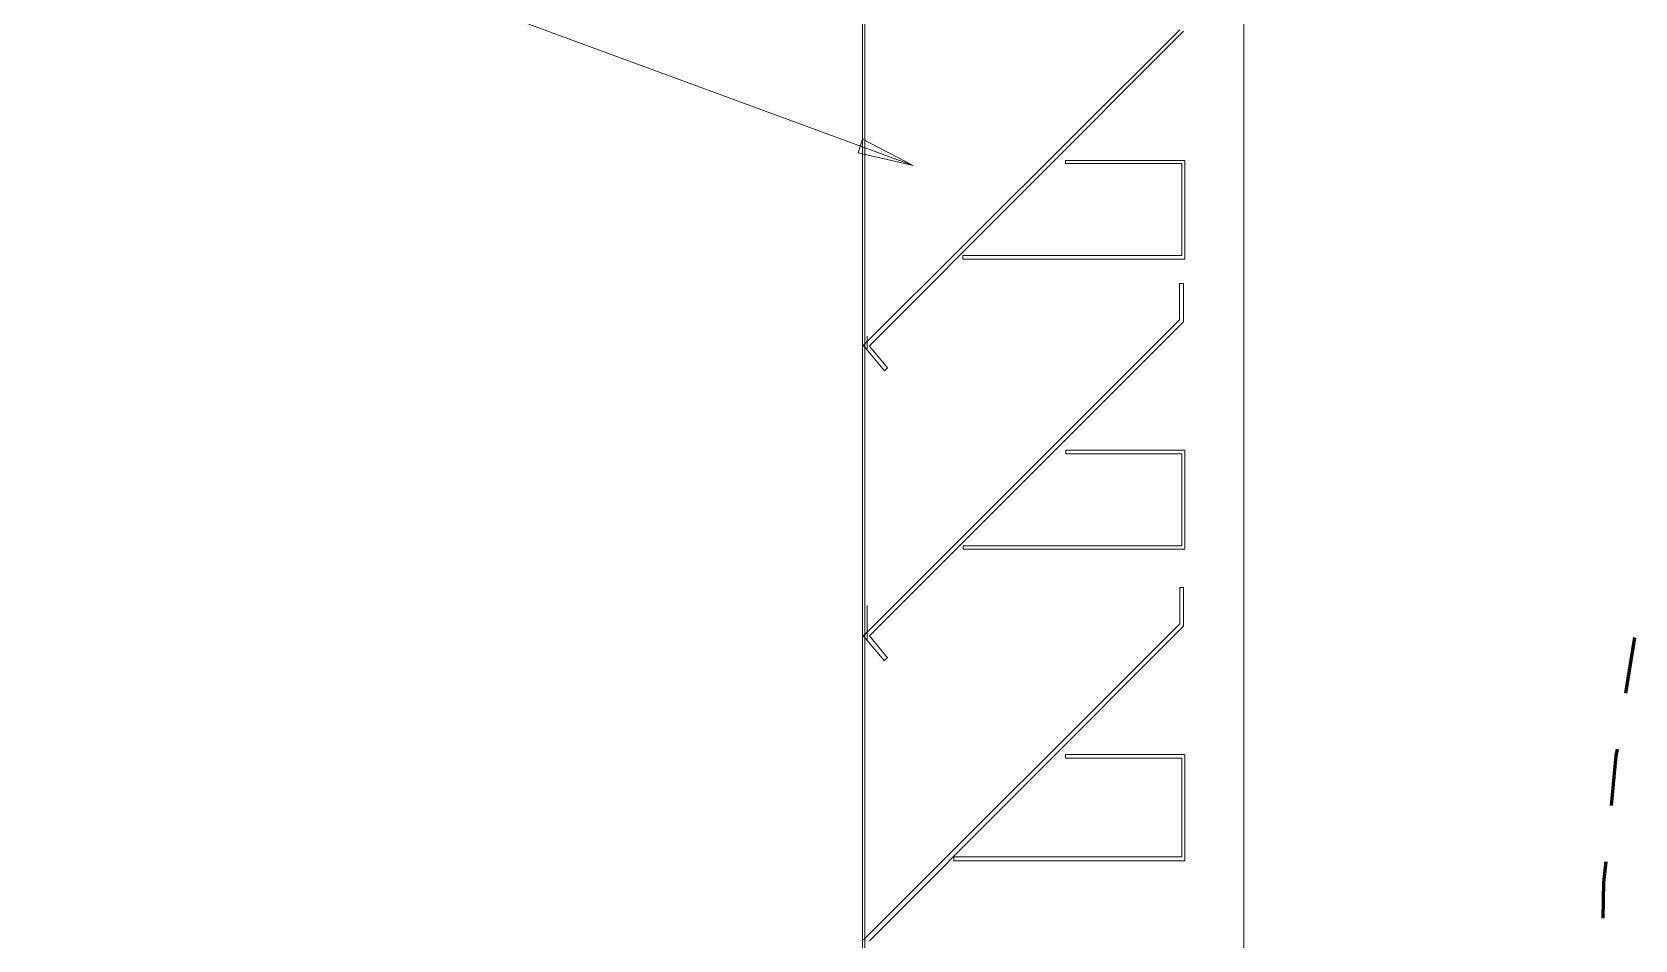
# Model space of a CAD drawing. Header units: inches. Extents: x -293 to 39679, y -468 to 488.
# Drawn here: x 424.89 to 453.85, y 425.31 to 441.72 of the extents above; entities that cross this region are included whole.
import ezdxf

# ---------------------------------------------------------------- set-up
doc = ezdxf.new("R2010")
doc.units = ezdxf.units.IN
doc.header["$MEASUREMENT"] = 0
doc.layers.add('PDF_Geometry', color=7, linetype='Continuous')

msp = doc.modelspace()

# ---------------------------------------------------------------- linework, layer by layer
at = {"layer": 'PDF_Geometry', "lineweight": 9}
for points in [[(440.8113, 439.31102), (418.19282, 447.63223)], [(446.78585, 443.0337), (446.78585, 424.39883)], [(439.91098, 436.06442), (445.62703, 441.76622)], [(445.69567, 441.73954), (440.02042, 436.05035)], [(443.56628, 439.4047), (445.72177, 439.4047)], [(443.56628, 439.4047), (443.56628, 439.34976)], [(445.72177, 439.4047), (445.72177, 437.617)], [(443.56699, 439.35133), (445.66782, 439.35133)], [(445.66782, 439.35133), (445.66782, 437.68723)], [(441.71097, 437.68581), (445.66714, 437.68581)], [(441.71097, 437.68581), (441.71097, 437.618)], [(441.71189, 437.6191), (445.72267, 437.6191)], [(445.62624, 436.52638), (445.62624, 437.18104)], [(445.62624, 437.18104), (445.69436, 437.18104)], [(445.69436, 437.18104), (445.69436, 436.48518)], [(439.91083, 430.81127), (445.62684, 436.52729)], [(445.69564, 436.48726), (440.02048, 430.81181)], [(439.97905, 435.96773), (439.97905, 436.22709)], [(439.91034, 436.06254), (440.29222, 435.59836)], [(440.01966, 436.0492), (440.34706, 435.65386)], [(440.34689, 435.65339), (440.29237, 435.5993)], [(443.56736, 434.16799), (445.72284, 434.16799)], [(443.56736, 434.16799), (443.56736, 434.09971)], [(445.72284, 434.16799), (445.72284, 432.3812)], [(443.56693, 434.09905), (445.66775, 434.09905)], [(445.66775, 434.09905), (445.66775, 432.43477)], [(441.71217, 432.43576), (445.66843, 432.43576)], [(441.71217, 432.43576), (441.71217, 432.38096)], [(441.71164, 432.38017), (445.72233, 432.38017)], [(445.62666, 431.02869), (445.62666, 431.68416)], [(445.62666, 431.68416), (445.69494, 431.68416)], [(445.69494, 431.68416), (445.69494, 430.98844)], [(439.97924, 430.73), (439.97924, 431.35729)], [(439.91133, 425.31391), (445.6274, 431.03041)], [(445.69477, 430.98816), (440.01972, 425.29992)], [(439.91018, 430.81027), (440.29225, 430.3606)], [(440.0193, 430.81027), (440.34682, 430.41501)], [(440.348, 430.41668), (440.29339, 430.36235)], [(443.56648, 428.66889), (445.72199, 428.66889)], [(443.56648, 428.66889), (443.56648, 428.60078)], [(445.72199, 428.66889), (445.72199, 426.74481)], [(443.56748, 428.60218), (445.66832, 428.60218)], [(445.66832, 428.60218), (445.66832, 426.81483)], [(441.54757, 426.74542), (445.72199, 426.74542)], [(441.54796, 426.81436), (441.54796, 426.74679)], [(441.54796, 426.81436), (445.66789, 426.81436)]]:
    msp.add_lwpolyline(points, dxfattribs=at)
at = {"layer": 'PDF_Geometry', "lineweight": 18}
for points in [[(439.89674, 442.92475), (439.89674, 424.48042)], [(439.93852, 424.95928), (439.93852, 442.46222)]]:
    msp.add_lwpolyline(points, dxfattribs=at)
at = {"layer": 'PDF_Geometry', "lineweight": 9}
msp.add_lwpolyline([(440.8108, 439.30979), (439.8968, 439.78717), (439.815, 439.54179)], close=True, dxfattribs=at)
at = {"layer": 'PDF_Geometry', "color": 253, "lineweight": 60, "true_color": 0xa9a9a9}
for points in [[(453.68955, 429.77409), (453.85279, 430.78358)], [(453.42989, 427.74128), (453.51218, 428.6422)], [(453.51102, 428.64242), (453.53941, 428.7645)], [(453.29335, 426.35077), (453.33416, 426.73208)], [(453.27988, 425.70906), (453.29252, 426.34961)]]:
    msp.add_lwpolyline(points, dxfattribs=at)

doc.saveas('drawing.dxf')
